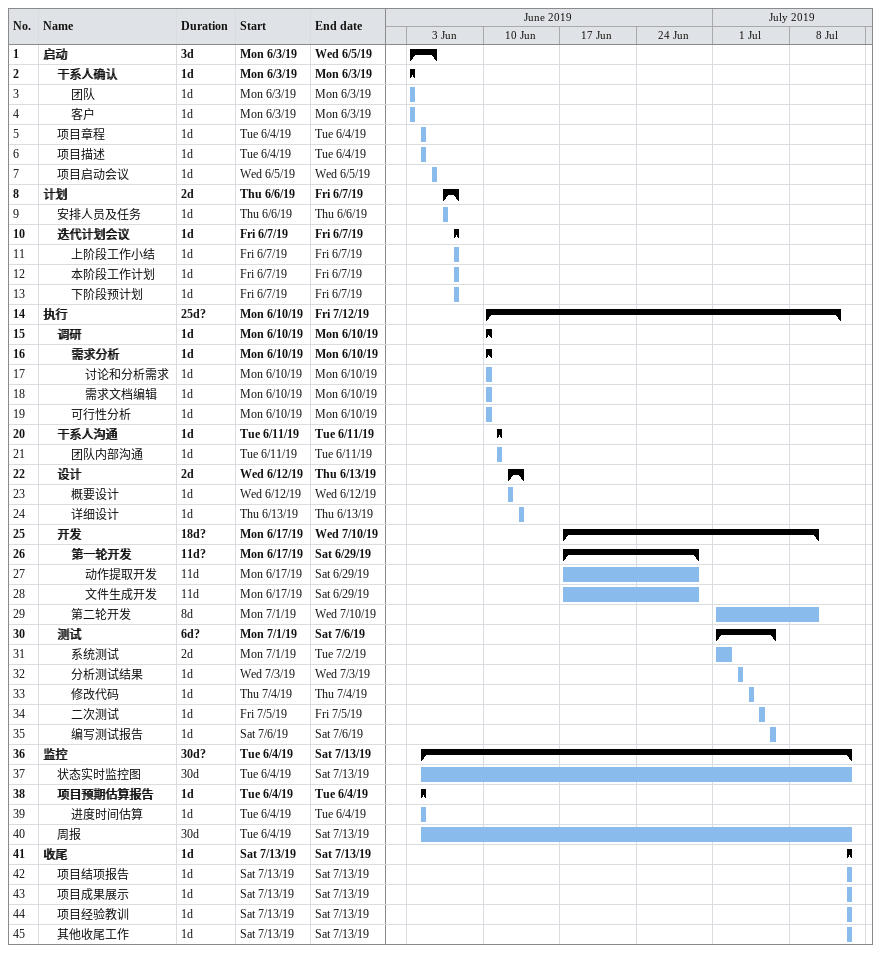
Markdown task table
| ID | Level | Task | Duration | Start | Finish |
|---|---|---|---|---|---|
| 1 | 1 | **启动** | 3d | 2019-06-03 | 2019-06-05 |
| 2 | 2 | **干系人确认** | 1d | 2019-06-03 | 2019-06-03 |
| 3 | 3 | 团队 | 1d | 2019-06-03 | 2019-06-03 |
| 4 | 3 | 客户 | 1d | 2019-06-03 | 2019-06-03 |
| 5 | 2 | 项目章程 | 1d | 2019-06-04 | 2019-06-04 |
| 6 | 2 | 项目描述 | 1d | 2019-06-04 | 2019-06-04 |
| 7 | 2 | 项目启动会议 | 1d | 2019-06-05 | 2019-06-05 |
| 8 | 1 | **计划** | 2d | 2019-06-06 | 2019-06-07 |
| 9 | 2 | 安排人员及任务 | 1d | 2019-06-06 | 2019-06-06 |
| 10 | 2 | **迭代计划会议** | 1d | 2019-06-07 | 2019-06-07 |
| 11 | 3 | 上阶段工作小结 | 1d | 2019-06-07 | 2019-06-07 |
| 12 | 3 | 本阶段工作计划 | 1d | 2019-06-07 | 2019-06-07 |
| 13 | 3 | 下阶段预计划 | 1d | 2019-06-07 | 2019-06-07 |
| 14 | 1 | **执行** | 25d? | 2019-06-10 | 2019-07-12 |
| 15 | 2 | **调研** | 1d | 2019-06-10 | 2019-06-10 |
| 16 | 3 | **需求分析** | 1d | 2019-06-10 | 2019-06-10 |
| 17 | 4 | 讨论和分析需求 | 1d | 2019-06-10 | 2019-06-10 |
| 18 | 4 | 需求文档编辑 | 1d | 2019-06-10 | 2019-06-10 |
| 19 | 3 | 可行性分析 | 1d | 2019-06-10 | 2019-06-10 |
| 20 | 2 | **干系人沟通** | 1d | 2019-06-11 | 2019-06-11 |
| 21 | 3 | 团队内部沟通 | 1d | 2019-06-11 | 2019-06-11 |
| 22 | 2 | **设计** | 2d | 2019-06-12 | 2019-06-13 |
| 23 | 3 | 概要设计 | 1d | 2019-06-12 | 2019-06-12 |
| 24 | 3 | 详细设计 | 1d | 2019-06-13 | 2019-06-13 |
| 25 | 2 | **开发** | 18d? | 2019-06-17 | 2019-07-10 |
| 26 | 3 | **第一轮开发** | 11d? | 2019-06-17 | 2019-06-29 |
| 27 | 4 | 动作提取开发 | 11d | 2019-06-17 | 2019-06-29 |
| 28 | 4 | 文件生成开发 | 11d | 2019-06-17 | 2019-06-29 |
| 29 | 3 | 第二轮开发 | 8d | 2019-07-01 | 2019-07-10 |
| 30 | 2 | **测试** | 6d? | 2019-07-01 | 2019-07-06 |
| 31 | 3 | 系统测试 | 2d | 2019-07-01 | 2019-07-02 |
| 32 | 3 | 分析测试结果 | 1d | 2019-07-03 | 2019-07-03 |
| 33 | 3 | 修改代码 | 1d | 2019-07-04 | 2019-07-04 |
| 34 | 3 | 二次测试 | 1d | 2019-07-05 | 2019-07-05 |
| 35 | 3 | 编写测试报告 | 1d | 2019-07-06 | 2019-07-06 |
| 36 | 1 | **监控** | 30d? | 2019-06-04 | 2019-07-13 |
| 37 | 2 | 状态实时监控图 | 30d | 2019-06-04 | 2019-07-13 |
| 38 | 2 | **项目预期估算报告** | 1d | 2019-06-04 | 2019-06-04 |
| 39 | 3 | 进度时间估算 | 1d | 2019-06-04 | 2019-06-04 |
| 40 | 2 | 周报 | 30d | 2019-06-04 | 2019-07-13 |
| 41 | 1 | **收尾** | 1d | 2019-07-13 | 2019-07-13 |
| 42 | 2 | 项目结项报告 | 1d | 2019-07-13 | 2019-07-13 |
| 43 | 2 | 项目成果展示 | 1d | 2019-07-13 | 2019-07-13 |
| 44 | 2 | 项目经验教训 | 1d | 2019-07-13 | 2019-07-13 |
| 45 | 2 | 其他收尾工作 | 1d | 2019-07-13 | 2019-07-13 |
